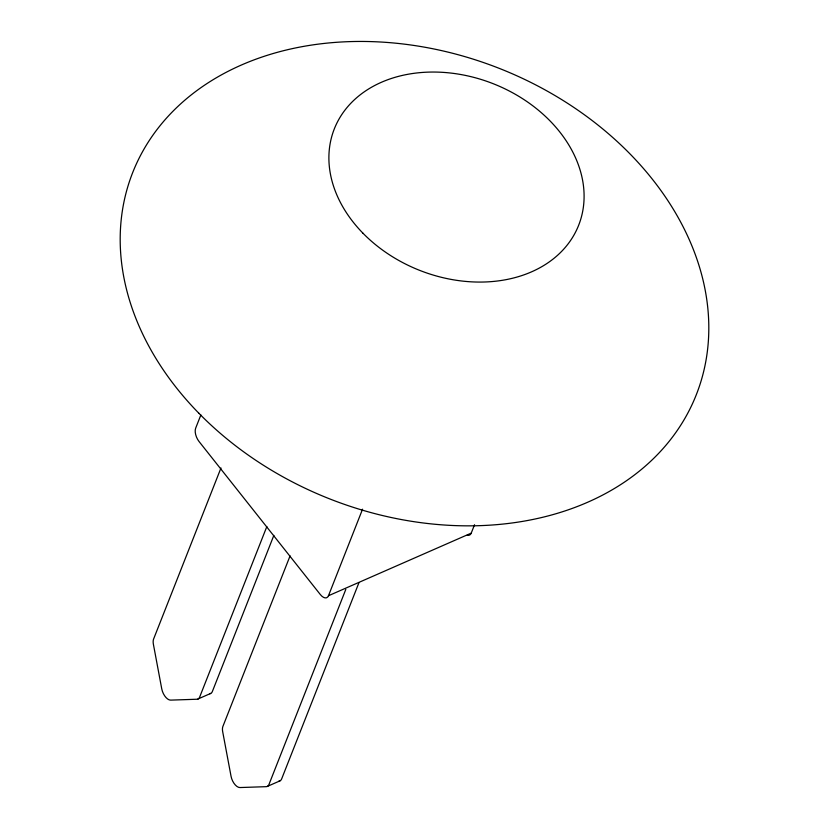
<?xml version="1.0" encoding="UTF-8"?>
<svg xmlns="http://www.w3.org/2000/svg" width="829" height="829" viewBox="0 0 829 829"><rect width="100%" height="100%" fill="white"/><g stroke="black" fill="none" stroke-linecap="round" stroke-linejoin="round"><path stroke-width="1.24" d="M200.877 414.946L195.665 428.168A10.093 5.192 66.3 0 0 199.053 441.525L320.305 594.517A10.093 5.192 66.3 0 0 328.471 595.74L471.224 533.14L474.54 524.726M220.98 467.97L153.624 638.972A9.969 5.129 66.3 0 0 153.396 644.288L161.759 688.889A9.969 5.129 66.3 0 0 170.67 700.122L196.95 699.241A9.969 5.129 66.3 0 0 199.665 697.075L266.845 526.55M273.85 535.399L212.359 691.51A9.969 5.129 66.3 0 1 209.633 693.676M290.077 555.876L222.908 726.401A9.969 5.129 66.3 0 0 222.69 731.717L231.053 776.317A9.969 5.129 66.3 0 0 239.954 787.55L266.233 786.669A9.969 5.129 66.3 0 0 268.959 784.503L345.807 589.409M328.471 595.74L362.563 509.193M358.967 582.642L281.642 778.939A9.969 5.129 66.3 0 1 278.917 781.105M197.965 699.013L210.659 693.448M267.259 786.441L279.943 780.877M471.224 533.14A10.093 5.192 66.3 0 1 467.235 535.151M198.815 413.194A302.906 231.353 21.5 0 0 695.759 396.096A302.906 231.353 21.5 0 0 348.926 41.647A302.906 231.353 21.5 0 0 198.815 413.194M362.978 233.229A131.324 100.309 21.5 0 0 578.435 225.809A131.324 100.309 21.5 0 0 428.054 72.133A131.324 100.309 21.5 0 0 362.978 233.229"/></g></svg>
